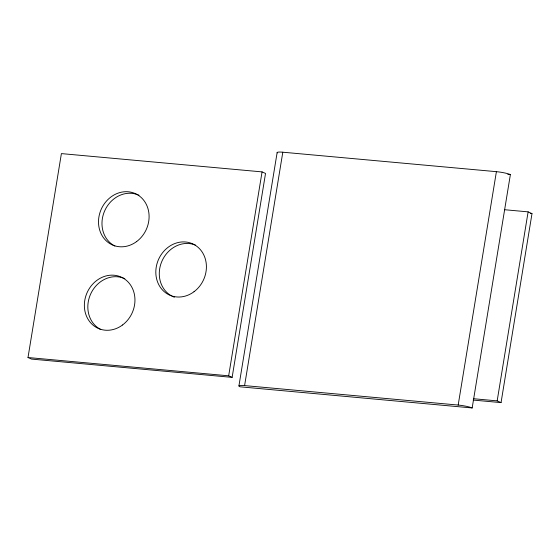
<?xml version="1.0" encoding="UTF-8"?>
<svg xmlns="http://www.w3.org/2000/svg" width="560" height="560" viewBox="0 0 560 560"><rect width="100%" height="100%" fill="white"/><g stroke="black" fill="none" stroke-linecap="round" stroke-linejoin="round"><path stroke-width="0.84" d="M28 357.525L61.397 153.601L262.059 171.892L265.531 173.439L232.134 377.37L31.472 359.079L28 357.525L228.669 375.816L232.134 377.37M228.669 375.816L262.059 171.892M238.931 385.889L277.144 152.502M244.594 385.595L282.807 152.208L496.398 171.668A10.64 1.463 9.3 0 1 510.384 174.573L472.171 407.96L240.037 386.806A10.304 1.414 9.3 0 1 244.594 385.595L458.178 405.062A10.64 1.463 9.3 0 1 472.171 407.96M458.178 405.062L496.398 171.668M528.115 211.862L532 213.605L501.046 402.612L497.168 400.876L528.115 211.862L504.595 209.72M507.78 174.335L510.384 174.573M530.257 213.444L532 213.605M473.641 398.727L497.168 400.876M473.172 400.071L501.046 402.612M114.87 246.036A28.112 24.703 -65.9 0 1 105.021 210.084A28.112 24.703 -65.9 0 1 138.95 195.237M174.405 297.213A28.112 24.703 -65.9 0 1 172.186 296.247M171.472 295.869A28.112 24.703 -65.9 0 1 162.33 260.295A28.112 24.703 -65.9 0 1 195.524 245.126M100.73 329.49A28.112 24.703 -65.9 0 1 90.874 293.538A28.112 24.703 -65.9 0 1 124.803 278.691M277.354 152.915A10.304 1.414 9.3 0 1 282.807 152.208M194.012 291.725A28.112 24.703 -65.9 0 0 193.515 244.244A28.112 24.703 -65.9 0 0 155.813 272.433A28.112 24.703 -65.9 0 0 194.012 291.725M136.696 241.514A28.112 24.703 -65.9 0 0 136.199 194.033A28.112 24.703 -65.9 0 0 98.504 222.222A28.112 24.703 -65.9 0 0 136.696 241.514M122.556 324.975A28.112 24.703 -65.9 0 0 122.059 277.494A28.112 24.703 -65.9 0 0 84.357 305.683A28.112 24.703 -65.9 0 0 122.556 324.975"/></g></svg>
